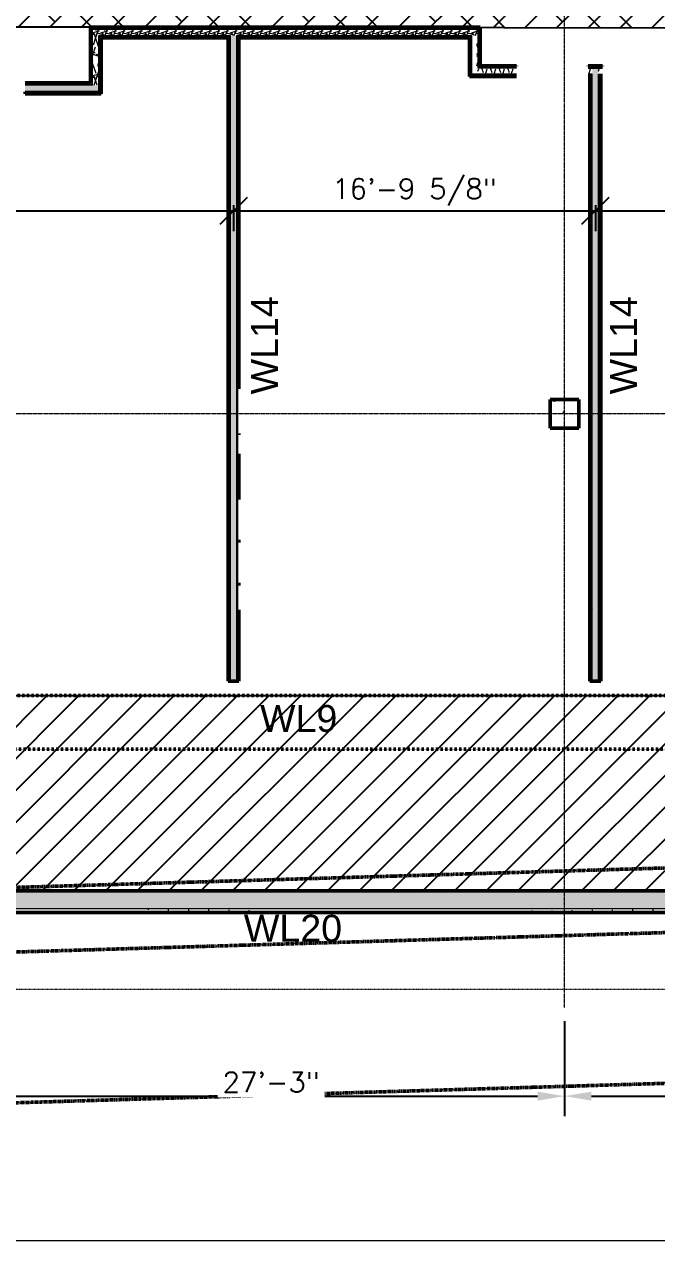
# Model space of a CAD drawing. Header units: inches. Extents: x -4294 to -464, y 9706 to 12390.
# Drawn here: x -3455 to -3103, y 9706 to 10384 of the extents above; entities that cross this region are included whole.
import ezdxf

# ---------------------------------------------------------------- set-up
doc = ezdxf.new("R2010")
doc.units = ezdxf.units.IN
doc.header["$MEASUREMENT"] = 0
for name, pattern in [('Aligning Line 1_8_', [0.25, 0.125, -0.125]), ('Dash 1_16_', [0.125, 0.0625, -0.0625]), ('Double Dash 3_8_', [1, 0.375, -0.125, 0.125, -0.125, 0.125, -0.125]), ('Grid Line 1_2_', [0.875, 0.5, -0.125, 0.125, -0.125])]:
    doc.linetypes.add(name, pattern=pattern)
for name, color, linetype, lineweight in [('0-1', 7, 'Continuous', 5), ('0-3', 7, 'Continuous', 9), ('0-4', 147, 'Aligning Line 1_8_', 9), ('A-ANNO-DIMS', 211, 'Continuous', 9), ('A-WALL', 113, 'Continuous', 13), ('A-WALL-3', 10, 'Continuous', 13), ('A-WALL-PATT-2', 53, 'Continuous', 9), ('A-WALL-PATT-3', 8, 'Continuous', 9), ('A-WALL-PATT-5', 111, 'Continuous', 9), ('C-PROP-LINE-1', 250, 'Double Dash 3_8_', 50), ('C-PROP-LINE-2', 91, 'Dash 1_16_', 50), ('G-ANNO-SYMB', 111, 'Aligning Line 1_8_', 9), ('G-ANNO-SYMB-1', 147, 'Aligning Line 1_8_', 9), ('I-WALL-2', 2, 'Continuous', 50), ('S-COLS', 52, 'Continuous', 9), ('S-COLS-1', 250, 'Continuous', 50), ('S-FNDN-4', 250, 'Continuous', 50), ('S-GRID-1', 1, 'Grid Line 1_2_', 9)]:
    doc.layers.add(name, color=color, linetype=linetype, lineweight=lineweight)
doc.layers.add('LOAD_HATCH', color=8, linetype='Continuous')
doc.layers.add('loads', color=1, linetype='Continuous')
doc.styles.add('Arial', font='arial.ttf', dxfattribs={"height": 22.5})
doc.styles.add('Century Gothic', font='simplex.shx', dxfattribs={"height": 11.25})
doc.dimstyles.new('OD__1_8__Tol__', dxfattribs={"dimscale": 12, "dimtxt": 11.746893, "dimasz": 1.25, "dimexe": 0.9375, "dimexo": 0.625, "dimgap": 0.15625, "dimtad": 1, "dimdec": 3, "dimrnd": 0.125, "dimzin": 3, "dimdsep": 46, "dimlunit": 4, "dimtxsty": 'Century Gothic', "dimsah": 1, "dimcen": 0.09, "dimdle": 0.9375, "dimazin": 0, "dimtfac": 1, "dimtdec": 4, "dimtix": 1, "dimtmove": 0, "dimatfit": 3, "dimfxl": 1, "dimtvp": 1, "dimtfill": 1, "dimfrac": 2, "dimtolj": 1, "dimtzin": 0, "dimarcsym": 2})
pattern_1 = [(0, (3860.724, -12118.589), (38.4, 9.6), [1.584, -27.216, 1.584, -27.216, -153.6]), (0, (3860.724, -12118.589), (38.4, 9.6), [-57.6, 1.584, -56.016, 1.584, -27.216, -67.2]), (0, (3860.724, -12118.589), (38.4, 9.6), [-144, 1.584, -17.616, 1.584, -46.416]), (120, (3875.124, -12113.789), (-27.513844, 28.4553755), [1.584, -27.216, 1.584, -27.216, -153.6]), (120, (3875.124, -12113.789), (-27.513844, 28.4553755), [-57.6, 1.584, -56.016, 1.584, -27.216, -67.2]), (120, (3875.124, -12113.789), (-27.513844, 28.4553755), [-144, 1.584, -17.616, 1.584, -46.416]), (240, (3879.924, -12094.589), (-10.886156, -38.0553755), [1.584, -27.216, 1.584, -27.216, -153.6]), (240, (3879.924, -12094.589), (-10.886156, -38.0553755), [-57.6, 1.584, -56.016, 1.584, -27.216, -67.2]), (240, (3879.924, -12094.589), (-10.886156, -38.0553755), [-144, 1.584, -17.616, 1.584, -46.416])]
pattern_2 = [(161.57, (3861.3237, -12117.9894), (-4.80033747, -0.00041462), [0, -34.152, 3.792, 0]), (18.43, (3860.1237, -12117.9894), (-4.80033747, 0.00041462), [0, -34.152, 3.792, 0]), (108.43, (3861.3237, -12117.9894), (2.39913218, -12.00105099), [11.382, -26.562]), (71.57, (3860.1237, -12117.9894), (2.39913218, 12.00105099), [11.382, -26.562])]

# ---------------------------------------------------------------- blocks, each defined once
blk = doc.blocks.new('CTR - 1st Phase - Unit Layouts_rvt-1-FLOOR PLAN - BASEMENT')
at = {"layer": 'G-ANNO-SYMB-1'}
blk.add_line((-1813.52, 9846.28), (-4009.53, 9846.28), dxfattribs=at)
blk = doc.blocks.new('CTR - 1st Phase -Stairs _ Elevators_rvt-1-FLOOR PLAN - BASEMENT')
at = {"layer": 'G-ANNO-SYMB-1'}
blk.add_line((-1910.96, 9706.24), (-4071.96, 9706.24), dxfattribs=at)
blk = doc.blocks.new('Family - ___-1870007-FLOOR PLAN - BASEMENT')
at = {"layer": 'C-PROP-LINE-2'}
blk.add_line((-2637.92, 9980.19), (-3860.72, 9980.19), dxfattribs=at)
blk = doc.blocks.new('Family - ___-1870574-FLOOR PLAN - BASEMENT')
at = {"layer": 'C-PROP-LINE-2'}
blk.add_line((-2098.26, 10010.09), (-3831.16, 10010.09), dxfattribs=at)
blk = doc.blocks.new('DIMBLOCK9-FLOOR PLAN - BASEMENT')
at = {"layer": 'A-ANNO-DIMS', "color": 0, "lineweight": -2}
for p, q in [((-3481.32, 9828.68), (-3481.32, 9775.57)), ((-3154.32, 9828.68), (-3154.32, 9775.57)), ((-3466.32, 9786.82), (-3169.32, 9786.82))]:
    blk.add_line(p, q, dxfattribs=at)
at = {"layer": 'A-ANNO-DIMS', "color": 0}
for points in [[(-3466.32, 9789.32), (-3466.32, 9784.32), (-3481.32, 9786.82)], [(-3169.32, 9784.32), (-3169.32, 9789.32), (-3154.32, 9786.82)]]:
    blk.add_solid(points, dxfattribs=at)
at = {"layer": 'Defpoints', "color": 0}
for p in [(-3481.32, 9836.18), (-3154.32, 9836.18), (-3154.32, 9786.82)]:
    blk.add_point(p, dxfattribs=at)
at = {"layer": 'A-ANNO-DIMS', "color": 0, "insert": (-3317.82, 9794.6), "char_height": 11.25, "attachment_point": 5, "style": 'Century Gothic', "bg_fill": 3, "box_fill_scale": 1.25, "bg_fill_color": 257, "bg_fill_transparency": 0}
blk.add_mtext('\\A1;27\'-3"', dxfattribs=at)
blk = doc.blocks.new('DIMBLOCK10-FLOOR PLAN - BASEMENT')
at = {"layer": 'A-ANNO-DIMS', "color": 0, "lineweight": -2}
for p, q in [((-3154.32, 9828.68), (-3154.32, 9775.57)), ((-2827.32, 9828.68), (-2827.32, 9775.57)), ((-3139.32, 9786.82), (-2842.32, 9786.82))]:
    blk.add_line(p, q, dxfattribs=at)
at = {"layer": 'A-ANNO-DIMS', "color": 0}
for points in [[(-3139.32, 9789.32), (-3139.32, 9784.32), (-3154.32, 9786.82)], [(-2842.32, 9784.32), (-2842.32, 9789.32), (-2827.32, 9786.82)]]:
    blk.add_solid(points, dxfattribs=at)
at = {"layer": 'Defpoints', "color": 0}
for p in [(-3154.32, 9836.18), (-2827.32, 9836.18), (-2827.32, 9786.82)]:
    blk.add_point(p, dxfattribs=at)
at = {"layer": 'A-ANNO-DIMS', "color": 0, "insert": (-2990.82, 9794.6), "char_height": 11.25, "attachment_point": 5, "style": 'Century Gothic', "bg_fill": 3, "box_fill_scale": 1.25, "bg_fill_color": 257, "bg_fill_transparency": 0}
blk.add_mtext('\\A1;27\'-3"', dxfattribs=at)
blk = doc.blocks.new('Concrete-Rectangular-Column - ONE-V25-FLOOR PLAN - BASEMENT')
at = {"layer": 'S-COLS'}
h = blk.add_hatch(dxfattribs=at)
h.set_pattern_fill('FP_28', color=256, style=0, pattern_type=2)
h.set_pattern_definition([(50, (3154.324, -10167.19), (34.4287, -3.01202), [3.6, -39.6]), (355, (3154.324, -10167.19), (-6.6596, 36.10481), [2.88, -31.68]), (100.451, (3157.193, -10167.44), (27.76876, 33.0931), [3.06, -33.655]), (46.184, (3154.324, -10157.59), (51.22752, -7.94535), [5.4, -59.4]), (96.636, (3158.593, -10158.25), (44.86319, 46.7577), [4.589, -50.482]), (351.184, (3154.324, -10157.59), (44.86417, 46.75745), [4.32, -47.52]), (21, (3159.124, -10159.99), (28.65176, -19.325734), [3.6, -39.6]), (326, (3159.124, -10159.99), (11.67934, 34.80662), [2.88, -31.68]), (71.451, (3161.51, -10161.6), (40.33096, 15.48132), [3.06, -33.655]), (37.5, (3154.324, -10167.189), (0.583112, 15.978979), [1.584, -29.712, 1.584, -30.576, -31.8]), (37.5, (3154.324, -10167.189), (0.583112, 15.978979), [-63.456, 1.584, -30.216]), (7.5, (3154.324, -10167.189), (12.62689, 18.932107), [1.584, -16.752, 1.584, -28.992, -12.12]), (7.5, (3154.324, -10167.189), (12.62689, 18.932107), [-48.912, 1.584, -10.536]), (327.5, (3143.62, -10167.189), (25.622992, -1.0828), [1.584, -10.416, 1.584, -35.856, -49.68]), (327.5, (3143.62, -10167.189), (25.622992, -1.0828), [-49.44, 1.584, -48.096]), (317.5, (3138.82, -10167.19), (27.99243, 4.80496), [1.584, -14.016, 1.584, -23.28, -35.28]), (317.5, (3138.82, -10167.19), (27.99243, 4.80496), [-40.464, 1.584, -33.696])])
h.paths.add_polyline_path([(8, -8), (8, 8), (-8, 8), (-8, -8), (6.79, -8)], flags=0)
at = {"layer": 'S-COLS-1'}
for p, q in [((8, 8), (-8, 8)), ((-8, 8), (-8, -8)), ((8, -8), (8, 8)), ((-8, -8), (8, -8))]:
    blk.add_line(p, q, dxfattribs=at)
blk = doc.blocks.new('Family - ___-1878357-FLOOR PLAN - BASEMENT')
at = {"layer": 'C-PROP-LINE-1'}
for p, q in [((-3867.12, 9890.98), (-720.76, 9985.17)), ((-3927.1, 9853.17), (-684.32, 9950.25)), ((-3987.01, 9767.34), (-599.29, 9868.76))]:
    blk.add_line(p, q, dxfattribs=at)
blk = doc.blocks.new('Family - ___-1870007-FLOOR PLAN - 1ST FLOOR')
at = {"layer": 'C-PROP-LINE-2'}
blk.add_line((-2637.92, 9980.19), (-3860.72, 9980.19), dxfattribs=at)
blk = doc.blocks.new('Family - ___-1870574-FLOOR PLAN - 1ST FLOOR')
at = {"layer": 'C-PROP-LINE-2'}
blk.add_line((-2098.26, 10010.09), (-3831.16, 10010.09), dxfattribs=at)
blk = doc.blocks.new('_Oblique')
at = {"color": 0, "linetype": 'ByBlock', "lineweight": -2}
blk.add_line((-0.5, -0.5), (0.5, 0.5), dxfattribs=at)
blk = doc.blocks.new('*D167')
at = {"layer": 'A-ANNO-DIMS', "color": 0, "lineweight": -2}
for p, q in [((-3828.32, 11545.4), (-3828.32, 10269.06)), ((-3839.57, 10280.31), (-3327.47, 10280.31)), ((-3338.72, 10283.41), (-3338.72, 10269.06))]:
    blk.add_line(p, q, dxfattribs=at)
at = {"layer": 'Defpoints', "color": 0}
for p in [(-3828.32, 11552.9), (-3338.72, 10290.91), (-3338.72, 10280.31)]:
    blk.add_point(p, dxfattribs=at)
at = {"layer": 'A-ANNO-DIMS', "color": 0, "lineweight": -2, "xscale": 15, "yscale": 15, "zscale": 15, "rotation": 180}
blk.add_blockref('_Oblique', (-3828.32, 10280.31), dxfattribs=at)
at = {"layer": 'A-ANNO-DIMS', "color": 0, "lineweight": -2, "xscale": 15, "yscale": 15, "zscale": 15}
blk.add_blockref('_Oblique', (-3338.72, 10280.31), dxfattribs=at)
at = {"layer": 'A-ANNO-DIMS', "color": 0, "insert": (-3583.52, 10290.75), "char_height": 11.25, "attachment_point": 5, "style": 'Century Gothic', "bg_fill": 3, "box_fill_scale": 1.25, "bg_fill_color": 257, "bg_fill_transparency": 0}
blk.add_mtext('\\A1;40\'-9 5/8"', dxfattribs=at)
blk = doc.blocks.new('*D168')
at = {"layer": 'A-ANNO-DIMS', "color": 0, "lineweight": -2}
for p, q in [((-3349.97, 10280.31), (-3125.87, 10280.31)), ((-3338.72, 10283.41), (-3338.72, 10269.06)), ((-3137.12, 10283.41), (-3137.12, 10269.06))]:
    blk.add_line(p, q, dxfattribs=at)
at = {"layer": 'Defpoints', "color": 0}
for p in [(-3338.72, 10290.91), (-3137.12, 10290.91), (-3137.12, 10280.31)]:
    blk.add_point(p, dxfattribs=at)
at = {"layer": 'A-ANNO-DIMS', "color": 0, "lineweight": -2, "xscale": 15, "yscale": 15, "zscale": 15, "rotation": 180}
blk.add_blockref('_Oblique', (-3338.72, 10280.31), dxfattribs=at)
at = {"layer": 'A-ANNO-DIMS', "color": 0, "lineweight": -2, "xscale": 15, "yscale": 15, "zscale": 15}
blk.add_blockref('_Oblique', (-3137.12, 10280.31), dxfattribs=at)
at = {"layer": 'A-ANNO-DIMS', "color": 0, "insert": (-3237.92, 10290.75), "char_height": 11.25, "attachment_point": 5, "style": 'Century Gothic', "bg_fill": 3, "box_fill_scale": 1.25, "bg_fill_color": 257, "bg_fill_transparency": 0}
blk.add_mtext('\\A1;16\'-9 5/8"', dxfattribs=at)
blk = doc.blocks.new('*D169')
at = {"layer": 'A-ANNO-DIMS', "color": 0, "lineweight": -2}
for p, q in [((-3148.37, 10280.31), (-2924.27, 10280.31)), ((-3137.12, 10283.41), (-3137.12, 10269.06)), ((-2935.52, 10283.41), (-2935.52, 10269.06))]:
    blk.add_line(p, q, dxfattribs=at)
at = {"layer": 'Defpoints', "color": 0}
for p in [(-3137.12, 10290.91), (-2935.52, 10290.91), (-2935.52, 10280.31)]:
    blk.add_point(p, dxfattribs=at)
at = {"layer": 'A-ANNO-DIMS', "color": 0, "lineweight": -2, "xscale": 15, "yscale": 15, "zscale": 15, "rotation": 180}
blk.add_blockref('_Oblique', (-3137.12, 10280.31), dxfattribs=at)
at = {"layer": 'A-ANNO-DIMS', "color": 0, "lineweight": -2, "xscale": 15, "yscale": 15, "zscale": 15}
blk.add_blockref('_Oblique', (-2935.52, 10280.31), dxfattribs=at)
at = {"layer": 'A-ANNO-DIMS', "color": 0, "insert": (-3036.32, 10290.75), "char_height": 11.25, "attachment_point": 5, "style": 'Century Gothic', "bg_fill": 3, "box_fill_scale": 1.25, "bg_fill_color": 257, "bg_fill_transparency": 0}
blk.add_mtext('\\A1;16\'-9 5/8"', dxfattribs=at)
blk = doc.blocks.new('zw$4457')
at = {"layer": 'A-WALL-PATT-5'}
h = blk.add_hatch(dxfattribs=at)
h.set_pattern_fill('FP_3', color=256, style=0, pattern_type=2)
h.set_pattern_definition(pattern_1)
h.paths.add_polyline_path([(576.3378, -1736.425), (659.4, -1736.425), (659.4, -1735.8), (442.825, -1735.8), (442.825, -1736.425), (575.1815, -1736.425)], flags=0)
h = blk.add_hatch(dxfattribs=at)
h.set_pattern_fill('FP_3', color=256, style=0, pattern_type=2)
h.set_pattern_definition(pattern_1)
h.paths.add_polyline_path([(443.45, -1767.625), (443.45, -1736.425), (442.825, -1736.425), (442.825, -1767.625), (443.3673, -1767.625)], flags=0)
h = blk.add_hatch(dxfattribs=at)
h.set_pattern_fill('FP_3', color=256, style=0, pattern_type=2)
h.set_pattern_definition(pattern_1)
h.paths.add_polyline_path([(658.775, -1737.05), (658.775, -1736.425), (443.45, -1736.425), (443.45, -1737.05), (658.15, -1737.05)], flags=0)
h = blk.add_hatch(dxfattribs=at)
h.set_pattern_fill('FP_19', color=256, style=0, pattern_type=2)
h.set_pattern_definition(pattern_2)
h.paths.add_polyline_path([(443.45, -1768.25), (446.95, -1768.25), (446.95, -1737.05), (443.45, -1737.05), (443.45, -1767.625)], flags=0)
h = blk.add_hatch(dxfattribs=at)
h.set_pattern_fill('FP_19', color=256, style=0, pattern_type=2)
h.set_pattern_definition(pattern_2)
h.paths.add_polyline_path([(657.525, -1740.55), (658.15, -1740.55), (658.15, -1737.05), (446.95, -1737.05), (446.95, -1740.55), (654.65, -1740.55)], flags=0)
h = blk.add_hatch(dxfattribs=at)
h.set_pattern_fill('FP_3', color=256, style=0, pattern_type=2)
h.set_pattern_definition(pattern_1)
h.paths.add_polyline_path([(447.575, -1741.175), (451.6141, -1741.175), (451.6141, -1740.55), (447.575, -1740.55)], flags=0)
h.paths.add_polyline_path([(519, -1741.175), (520.25, -1741.175), (520.25, -1740.55), (495.8641, -1740.55), (495.8641, -1741.175)], flags=0)
h.paths.add_polyline_path([(645.2489, -1741.175), (654.025, -1741.175), (654.025, -1740.55), (523.75, -1740.55), (523.75, -1741.175), (631.4667, -1741.175)], flags=0)
h.paths.add_polyline_path([(455.1141, -1741.175), (492.3641, -1741.175), (492.3641, -1740.55), (455.1141, -1740.55), (455.1141, -1740.6105)], flags=0)
h = blk.add_hatch(dxfattribs=at)
h.set_pattern_fill('FP_3', color=256, style=0, pattern_type=2)
h.set_pattern_definition(pattern_1)
h.paths.add_polyline_path([(653.4, -1741.8), (654.025, -1741.175), (524.375, -1741.175), (524.375, -1741.8), (645.2489, -1741.8)], flags=0)
h.paths.add_polyline_path([(466.08, -1741.8), (492.3641, -1741.8), (492.3641, -1741.175), (455.1141, -1741.175), (455.1141, -1741.8)], flags=0)
h.paths.add_polyline_path([(495.8641, -1741.8), (519.625, -1741.8), (519.625, -1741.175), (495.8641, -1741.175), (495.8641, -1741.5958)], flags=0)
h.paths.add_polyline_path([(448.2, -1741.8), (451.6141, -1741.8), (451.6141, -1741.175), (448.2, -1741.175)], flags=0)
h = blk.add_hatch(dxfattribs=at)
h.set_pattern_fill('FP_3', color=256, style=0, pattern_type=2)
h.set_pattern_definition(pattern_1)
h.paths.add_polyline_path([(519.625, -2100.5), (519.625, -1741.8), (519, -1741.8), (519, -2100.5)], flags=0)
h = blk.add_hatch(dxfattribs=at)
h.set_pattern_fill('FP_3', color=256, style=0, pattern_type=2)
h.set_pattern_definition(pattern_1)
h.paths.add_polyline_path([(520.25, -2100.5), (520.25, -1741.175), (519.625, -1741.175), (519.625, -2100.5)], flags=0)
h = blk.add_hatch(dxfattribs=at)
h.set_pattern_fill('FP_19', color=256, style=0, pattern_type=2)
h.set_pattern_definition(pattern_2)
h.paths.add_polyline_path([(523.75, -2100.5), (523.75, -1740.55), (520.25, -1740.55), (520.25, -2100.5), (521.2089, -2100.5)], flags=0)
h = blk.add_hatch(dxfattribs=at)
h.set_pattern_fill('FP_3', color=256, style=0, pattern_type=2)
h.set_pattern_definition(pattern_1)
h.paths.add_polyline_path([(524.375, -2100.5), (524.375, -1936.8), (523.75, -1936.8), (523.75, -2100.5)], flags=0)
h.paths.add_polyline_path([(524.375, -1933.3), (524.375, -1741.175), (523.75, -1741.178), (523.75, -1933.3), (524.0837, -1933.3)], flags=0)
h = blk.add_hatch(dxfattribs=at)
h.set_pattern_fill('FP_3', color=256, style=0, pattern_type=2)
h.set_pattern_definition(pattern_1)
h.paths.add_polyline_path([(525, -2100.5), (525, -1936.8), (524.375, -1936.8), (524.375, -2100.5)], flags=0)
h.paths.add_polyline_path([(525, -1933.3), (525, -1741.8), (524.375, -1741.8), (524.375, -1933.3)], flags=0)
h = blk.add_hatch(dxfattribs=at)
h.set_pattern_fill('FP_19', color=256, style=0, pattern_type=2)
h.set_pattern_definition(pattern_2)
h.paths.add_polyline_path([(657.525, -1759.275), (658.15, -1758.65), (658.15, -1741.8), (657.525, -1741.8), (657.525, -1755.6411)], flags=0)
h = blk.add_hatch(dxfattribs=at)
h.set_pattern_fill('FP_19', color=256, style=0, pattern_type=2)
h.set_pattern_definition(pattern_2)
h.paths.add_polyline_path([(658.775, -1762.15), (679.6, -1762.15), (679.6, -1758.65), (658.15, -1758.65), (658.15, -1762.15)], flags=0)
h.paths.add_polyline_path([(721.225, -1762.15), (721.85, -1762.15), (721.85, -1758.65), (719.6, -1758.65), (719.6, -1762.15), (720.6, -1762.15)], flags=0)
h = blk.add_hatch(dxfattribs=at)
h.set_pattern_fill('FP_3', color=256, style=0, pattern_type=2)
h.set_pattern_definition(pattern_1)
h.paths.add_polyline_path([(721.225, -2100.5), (721.225, -1762.775), (720.6, -1762.775), (720.6, -2100.5)], flags=0)
h.paths.add_polyline_path([(721.225, -1758.025), (721.225, -1757.4), (720.6, -1757.4), (720.6, -1758.025)], flags=0)
h = blk.add_hatch(dxfattribs=at)
h.set_pattern_fill('FP_3', color=256, style=0, pattern_type=2)
h.set_pattern_definition(pattern_1)
h.paths.add_polyline_path([(721.85, -2100.5), (721.85, -1762.15), (721.225, -1762.15), (721.225, -2100.5)], flags=0)
h.paths.add_polyline_path([(721.85, -1758.65), (721.85, -1758.025), (721.225, -1758.025), (721.225, -1758.65)], flags=0)
h = blk.add_hatch(dxfattribs=at)
h.set_pattern_fill('FP_3', color=256, style=0, pattern_type=2)
h.set_pattern_definition(pattern_1)
h.paths.add_polyline_path([(783.0712, -1758.65), (788.425, -1758.65), (788.425, -1758.025), (767.6, -1758.025), (767.6, -1758.65), (769.289, -1758.65)], flags=0)
h.paths.add_polyline_path([(721.85, -1758.65), (727.6, -1758.65), (727.6, -1758.025), (721.85, -1758.025), (721.85, -1758.481)], flags=0)
h = blk.add_hatch(dxfattribs=at)
h.set_pattern_fill('FP_19', color=256, style=0, pattern_type=2)
h.set_pattern_definition(pattern_2)
h.paths.add_polyline_path([(721.85, -2100.5), (725.35, -2100.5), (725.35, -1758.65), (721.85, -1758.65), (721.85, -2100.1193)], flags=0)
h = blk.add_hatch(dxfattribs=at)
h.set_pattern_fill('FP_19', color=256, style=0, pattern_type=2)
h.set_pattern_definition(pattern_2)
h.paths.add_polyline_path([(787.8, -1762.15), (789.05, -1762.15), (789.05, -1758.65), (767.6, -1758.65), (767.6, -1762.15), (783.0712, -1762.15)], flags=0)
h.paths.add_polyline_path([(726.6, -1762.15), (727.6, -1762.15), (727.6, -1758.65), (725.35, -1758.65), (725.35, -1762.15), (725.975, -1762.15)], flags=0)
h = blk.add_hatch(dxfattribs=at)
h.set_pattern_fill('FP_3', color=256, style=0, pattern_type=2)
h.set_pattern_definition(pattern_1)
h.paths.add_polyline_path([(725.35, -2100.5), (725.975, -2100.5), (725.975, -1762.15), (725.35, -1762.15), (725.35, -2100.1174)], flags=0)
h = blk.add_hatch(dxfattribs=at)
h.set_pattern_fill('FP_3', color=256, style=0, pattern_type=2)
h.set_pattern_definition(pattern_1)
h.paths.add_polyline_path([(725.975, -2100.5), (726.6, -2100.5), (726.6, -1762.775), (725.975, -1762.775), (725.975, -2100.117)], flags=0)
h = blk.add_hatch(dxfattribs=at)
h.set_pattern_fill('FP_3', color=256, style=0, pattern_type=2)
h.set_pattern_definition(pattern_1)
h.paths.add_polyline_path([(442.825, -1767.625), (442.825, -1767), (405.8, -1767), (405.8, -1767.625), (438.5155, -1767.625)], flags=0)
h.paths.add_polyline_path([(39.9, -1767.625), (356.425, -1767.625), (356.425, -1767), (38, -1767), (38, -1767.625), (38.8309, -1767.625)], flags=0)
h.paths.add_polyline_path([(362.3914, -1767.625), (365.8, -1767.625), (365.8, -1767), (361.175, -1767), (361.175, -1767.625), (361.55, -1767.625)], flags=0)
h = blk.add_hatch(dxfattribs=at)
h.set_pattern_fill('FP_3', color=256, style=0, pattern_type=2)
h.set_pattern_definition(pattern_1)
h.paths.add_polyline_path([(443.45, -1768.25), (443.45, -1767.625), (405.8, -1767.625), (405.8, -1768.25), (443.2846, -1768.25)], flags=0)
h.paths.add_polyline_path([(247.6751, -1768.25), (357.05, -1768.25), (357.05, -1767.625), (38, -1767.625), (38, -1768.25), (245.5643, -1768.25)], flags=0)
h.paths.add_polyline_path([(360.55, -1768.25), (365.8, -1768.25), (365.8, -1767.625), (360.55, -1767.625)], flags=0)
h = blk.add_hatch(dxfattribs=at)
h.set_pattern_fill('FP_19', color=256, style=0, pattern_type=2)
h.set_pattern_definition(pattern_2)
h.paths.add_polyline_path([(438.5155, -1771.75), (446.95, -1771.75), (446.95, -1768.25), (405.8, -1768.25), (405.8, -1771.75), (426, -1771.75)], flags=0)
h.paths.add_polyline_path([(62.525, -1771.75), (365.8, -1771.75), (365.8, -1768.25), (38, -1768.25), (38, -1771.75), (52.6132, -1771.75)], flags=0)
h = blk.add_hatch(dxfattribs=at)
h.set_pattern_fill('FP_3', color=256, style=0, pattern_type=2)
h.set_pattern_definition(pattern_1)
h.paths.add_polyline_path([(444.4782, -1772.375), (447.575, -1772.375), (446.95, -1771.75), (444.1029, -1771.7932)], flags=0)
h.paths.add_polyline_path([(410.9511, -1772.375), (443.45, -1772.375), (443.45, -1771.75), (405.8, -1771.75), (405.8, -1772.375)], flags=0)
h.paths.add_polyline_path([(62.525, -1772.375), (195.1193, -1772.375), (195.1193, -1771.75), (38, -1771.75), (38, -1772.375), (58.525, -1772.375)], flags=0)
h.paths.add_polyline_path([(198.6193, -1772.375), (357.05, -1772.375), (357.05, -1771.75), (198.6193, -1771.75), (198.6193, -1772.0688)], flags=0)
h.paths.add_polyline_path([(365.8, -1772.375), (365.8, -1771.75), (360.55, -1771.76), (360.55, -1772.375), (365.4129, -1772.375)], flags=0)
h = blk.add_hatch(dxfattribs=at)
h.set_pattern_fill('FP_3', color=256, style=0, pattern_type=2)
h.set_pattern_definition(pattern_1)
h.paths.add_polyline_path([(438.5155, -1773), (443.45, -1773), (443.45, -1772.375), (405.8, -1772.375), (405.8, -1773), (426, -1773)], flags=0)
h.paths.add_polyline_path([(446.95, -1773), (448.2, -1773), (447.575, -1772.375), (444.5078, -1772.4209), (444.8815, -1773)], flags=0)
h.paths.add_polyline_path([(212.2392, -1773), (357.05, -1773), (357.05, -1772.375), (198.6193, -1772.375), (198.6193, -1773), (209.2837, -1773)], flags=0)
h.paths.add_polyline_path([(62.525, -1773), (195.1193, -1773), (195.1193, -1772.375), (38, -1772.375), (38, -1773), (58.525, -1773)], flags=0)
h.paths.add_polyline_path([(365.8, -1773), (365.8, -1772.375), (360.55, -1772.385), (360.55, -1773)], flags=0)
at = {"layer": 'A-WALL'}
for p, q in [((442.825, -1767), (442.825, -1736.425)), ((442.825, -1736.425), (658.775, -1736.425)), ((443.45, -1768.25), (443.45, -1737.05)), ((443.45, -1737.05), (658.15, -1737.05)), ((446.95, -1771.75), (446.95, -1740.55)), ((446.95, -1740.55), (520.25, -1740.55)), ((447.575, -1772.375), (447.575, -1741.175)), ((447.575, -1741.175), (519.625, -1741.175)), ((519.625, -2100.5), (519.625, -1741.175)), ((520.25, -2100.5), (520.25, -1740.55)), ((523.75, -2100.5), (523.75, -1740.55)), ((523.75, -1740.55), (654.65, -1740.55)), ((524.375, -2100.5), (524.375, -1741.175)), ((524.375, -1741.175), (654.025, -1741.175)), ((654.025, -1741.175), (654.025, -1762.775)), ((654.65, -1740.55), (654.65, -1762.15)), ((658.15, -1737.05), (658.15, -1758.65)), ((658.775, -1736.425), (658.775, -1758.025)), ((679.6, -1762.775), (654.025, -1762.775)), ((679.6, -1762.15), (654.65, -1762.15)), ((679.6, -1758.65), (658.15, -1758.65)), ((679.6, -1758.025), (658.775, -1758.025)), ((719.6, -1758.025), (727.6, -1758.025)), ((719.6, -1758.65), (727.6, -1758.65)), ((721.85, -1762.15), (719.6, -1762.15)), ((721.225, -1762.775), (719.6, -1762.775)), ((721.225, -2100.5), (721.225, -1762.775)), ((721.85, -2100.5), (721.85, -1762.15)), ((725.35, -2100.5), (725.35, -1762.15)), ((725.35, -1762.15), (727.6, -1762.15)), ((725.975, -2100.5), (725.975, -1762.775)), ((725.975, -1762.775), (727.6, -1762.775)), ((442.825, -1767.625), (405.8, -1767.625)), ((443.45, -1768.25), (405.8, -1768.25)), ((446.95, -1771.75), (405.8, -1771.75)), ((447.575, -1772.375), (405.8, -1772.375))]:
    blk.add_line(p, q, dxfattribs=at)
at = {"layer": 'G-ANNO-SYMB'}
for p, q in [((1985.2254, -2412.3491), (-250.5958, -2412.3491)), ((1949.7674, -2412.3491), (-211.2407, -2412.3491))]:
    blk.add_line(p, q, dxfattribs=at)
at = {"layer": 'I-WALL-2'}
for p, q in [((442.2, -1735.8), (442.2, -1767)), ((659.4, -1735.8), (442.2, -1735.8)), ((659.4, -1757.4), (659.4, -1735.8)), ((448.2, -1773), (448.2, -1741.8)), ((448.2, -1741.8), (519, -1741.8)), ((519, -1741.8), (519, -2100.5)), ((525, -1937.425), (525, -1741.8)), ((525, -1741.8), (653.4, -1741.8)), ((653.4, -1741.8), (653.4, -1763.4)), ((679.6, -1757.4), (659.4, -1757.4)), ((679.6, -1757.65), (679.6, -1757.4)), ((727.6, -1757.4), (719.6, -1757.4)), ((719.6, -1757.4), (719.6, -1757.65)), ((727.6, -1757.65), (727.6, -1757.4)), ((442.2, -1767), (405.8, -1767)), ((653.4, -1763.4), (679.6, -1763.4)), ((719.6, -1763.4), (720.6, -1763.4)), ((720.6, -1763.4), (720.6, -2100.5)), ((726.6, -2100.5), (726.6, -1763.4)), ((726.6, -1763.4), (727.6, -1763.4)), ((405.8, -1772), (405.8, -1773)), ((405.8, -1773), (448.2, -1773)), ((525, -1963.175), (525, -1962.425)), ((525, -1999.175), (525, -1973.675)), ((525, -2023.175), (525, -2021.675)), ((525, -2047.175), (525, -2045.675)), ((525, -2100.5), (525, -2060.675)), ((519, -2100.5), (525, -2100.5)), ((720.6, -2100.5), (726.6, -2100.5))]:
    blk.add_line(p, q, dxfattribs=at)
at = {"layer": 'C-PROP-LINE-2'}
for name in ['Family - ___-1870007-FLOOR PLAN - 1ST FLOOR', 'Family - ___-1870574-FLOOR PLAN - 1ST FLOOR']:
    blk.add_blockref(name, (3860.7237, -12118.5894), dxfattribs=at)
at = {"layer": 'A-ANNO-DIMS'}
dim = blk.add_linear_dim(base=(522, -1838.2818), p1=(32.4, -565.6875), p2=(522, -1827.6752), dimstyle='OD__1_8__Tol__', override={"dimpost": '<>', "dimfxl": 1353.632539}, dxfattribs=at)
dim.commit()
dim.dimension.update_dxf_attribs({"geometry": '*D167', "text_midpoint": (277.2, -1827.8353), "insert": (3860.7237, -12118.5894)})
dim = blk.add_linear_dim(base=(723.6, -1838.2818), p1=(522, -1827.6752), p2=(723.6, -1827.6752), dimstyle='OD__1_8__Tol__', override={"dimpost": '<>', "dimfxl": 201.6}, dxfattribs=at)
dim.commit()
dim.dimension.update_dxf_attribs({"geometry": '*D168', "text_midpoint": (622.8, -1827.8353), "insert": (3860.7237, -12118.5894)})
dim = blk.add_linear_dim(base=(925.2, -1838.2818), p1=(723.6, -1827.6752), p2=(925.2, -1827.6752), dimstyle='OD__1_8__Tol__', override={"dimpost": '<>', "dimfxl": 201.6}, dxfattribs=at)
dim.commit()
dim.dimension.update_dxf_attribs({"geometry": '*D169', "text_midpoint": (824.4, -1827.8353), "insert": (3860.7237, -12118.5894)})

msp = doc.modelspace()

# ---------------------------------------------------------------- hatches: boundary and pattern name
at = {"layer": 'A-WALL-PATT-2'}
h = msp.add_hatch(dxfattribs=at)
h.set_pattern_fill('FP_31', color=256, style=0, pattern_type=2)
h.set_pattern_definition([(0, (0, 0), (0, 11.25), []), (90, (0, 0), (-11.25, 7e-16), [])])
h.paths.add_polyline_path([(-3563.8475, 9889.1894), (-3562.2605, 9889.1894), (-3562.0334, 9891.1894), (-3563.0913, 9891.1894), (-3563.745, 9889.4604)], flags=0)
h.paths.add_polyline_path([(-2898.4751, 9889.1894), (-2887.5238, 9889.1895), (-2824.9011, 9891.1894), (-3080.9047, 9891.1894), (-3271.5238, 9889.1895), (-2945.1237, 9889.1895)], flags=0)
h.paths.add_polyline_path([(-3625.338, 9889.1894), (-3616.4525, 9889.1894), (-3617.3663, 9891.1894), (-3626.3578, 9891.1894), (-3625.4428, 9889.395)], flags=0)
h.paths.add_polyline_path([(-3271.5292, 9889.1894), (-3271.5238, 9889.1895), (-3368.2061, 9891.1894), (-3406.6066, 9891.1894), (-3329.1237, 9889.1895)], flags=0)
h.paths.add_polyline_path([(-2678.3425, 9889.1895), (-2618.7237, 9889.1895), (-2638.5961, 9891.1894), (-2699.9918, 9891.1894), (-2700.1626, 9889.1895), (-2699.6503, 9889.1895)], flags=0)
at = {"layer": 'A-WALL-PATT-3'}
h = msp.add_hatch(dxfattribs=at)
h.set_pattern_fill('FP_1', color=256, style=0, pattern_type=2)
h.set_pattern_definition([(50, (0, 0), (34.4287, -3.01202), [3.6, -39.6]), (355, (0, 0), (-6.6596, 36.10481), [2.88, -31.68]), (100.451, (2.87, -0.25), (27.76876, 33.0931), [3.06, -33.655]), (46.184, (0, 9.6), (51.22752, -7.94535), [5.4, -59.4]), (96.636, (4.27, 8.94), (44.86319, 46.7577), [4.589, -50.482]), (351.184, (0, 9.6), (44.86417, 46.75745), [4.32, -47.52]), (21, (4.8, 7.2), (28.65176, -19.325734), [3.6, -39.6]), (326, (4.8, 7.2), (11.67934, 34.80662), [2.88, -31.68]), (71.451, (7.188, 5.59), (40.33096, 15.48132), [3.06, -33.655]), (37.5, (0, 0), (0.583112, 15.978979), [1.584, -29.712, 1.584, -30.576, -31.8]), (37.5, (0, 0), (0.583112, 15.978979), [-63.456, 1.584, -30.216]), (7.5, (0, 0), (12.62689, 18.932107), [1.584, -16.752, 1.584, -28.992, -12.12]), (7.5, (0, 0), (12.62689, 18.932107), [-48.912, 1.584, -10.536]), (327.5, (-10.704, 0), (25.622992, -1.0828), [1.584, -10.416, 1.584, -35.856, -49.68]), (327.5, (-10.704, 0), (25.622992, -1.0828), [-49.44, 1.584, -48.096]), (317.5, (-15.504, 0), (27.99243, 4.80496), [1.584, -14.016, 1.584, -23.28, -35.28]), (317.5, (-15.504, 0), (27.99243, 4.80496), [-40.464, 1.584, -33.696])])
h.paths.add_polyline_path([(-3813.3237, 9891.1894), (-3640.1671, 9891.1894), (-3628.3975, 9895.1895), (-3626.3578, 9891.1894), (-2394.7319, 9891.1894), (-1946.7292, 9895.1895), (-1938.3237, 9891.1897), (-1933.3237, 9891.1897), (-1933.3237, 9901.1894), (-3819.3237, 9901.1894), (-3819.3237, 9891.1894)], flags=0)

# ---------------------------------------------------------------- linework, layer by layer
at = {"layer": 'A-WALL-3'}
msp.add_line((-1933.3237, 9891.1894), (-3819.3237, 9891.1894), dxfattribs=at)
at = {"layer": 'G-ANNO-SYMB'}
for p, q in [((-1875.4984, 9706.2403), (-4111.3111, 9706.2403)), ((-1910.9564, 9706.2403), (-4071.9645, 9706.2403))]:
    msp.add_line(p, q, dxfattribs=at)
at = {"layer": 'G-ANNO-SYMB-1'}
for p, q in [((-583.0611, 9706.2403), (-4111.3111, 9706.2403)), ((-1910.9564, 9706.2403), (-4071.9645, 9706.2403))]:
    msp.add_line(p, q, dxfattribs=at)
at = {"layer": 'S-FNDN-4'}
for p, q in [((-1943.3237, 9901.1894), (-3819.3237, 9901.1894)), ((-3819.3237, 9889.1894), (-1931.3237, 9889.1894))]:
    msp.add_line(p, q, dxfattribs=at)
at = {"layer": 'S-GRID-1'}
for p, q in [((-3154.3237, 9836.1797), (-3154.3237, 12328.7371)), ((-464.451, 10167.1894), (-4232.1914, 10167.1894))]:
    msp.add_line(p, q, dxfattribs=at)

# ---------------------------------------------------------------- block references
at = {"layer": '0-1'}
for name in ['CTR - 1st Phase -Stairs _ Elevators_rvt-1-FLOOR PLAN - BASEMENT', 'CTR - 1st Phase - Unit Layouts_rvt-1-FLOOR PLAN - BASEMENT']:
    msp.add_blockref(name, (0, 0), dxfattribs=at)
at = {"layer": '0-3'}
msp.add_blockref('Concrete-Rectangular-Column - ONE-V25-FLOOR PLAN - BASEMENT', (-3154.3237, 10167.1894), dxfattribs=at)
at = {"layer": '0-4'}
msp.add_blockref('Family - ___-1878357-FLOOR PLAN - BASEMENT', (0, 0), dxfattribs=at)
at = {"layer": 'C-PROP-LINE-2'}
for name in ['Family - ___-1870007-FLOOR PLAN - BASEMENT', 'Family - ___-1870574-FLOOR PLAN - BASEMENT']:
    msp.add_blockref(name, (0, 0), dxfattribs=at)

# ---------------------------------------------------------------- next in the draw order: dimensions: what is measured, and where the dimension line sits
at = {"layer": 'A-ANNO-DIMS'}
dim = msp.add_linear_dim(base=(-3154.3237, 9786.8152), p1=(-3481.3237, 9836.1797), p2=(-3154.3237, 9836.1797), dimstyle='OD__1_8__Tol__', override={"dimpost": '<>', "dimfxl": 327}, dxfattribs=at)
dim.commit()
dim.dimension.update_dxf_attribs({"geometry": 'DIMBLOCK9-FLOOR PLAN - BASEMENT', "text_midpoint": (-3317.8237, 9794.5981)})

# ---------------------------------------------------------------- next in the draw order: dimensions: what is measured, and where the dimension line sits
dim = msp.add_linear_dim(base=(-2827.3237, 9786.8152), p1=(-3154.3237, 9836.1797), p2=(-2827.3237, 9836.1797), dimstyle='OD__1_8__Tol__', override={"dimpost": '<>', "dimfxl": 327}, dxfattribs=at)
dim.commit()
dim.dimension.update_dxf_attribs({"geometry": 'DIMBLOCK10-FLOOR PLAN - BASEMENT', "text_midpoint": (-2990.8237, 9794.5981)})

# ---------------------------------------------------------------- next in the draw order: block references
msp.add_blockref('zw$4457', (-3860.7237, 12118.5894))

# ---------------------------------------------------------------- next in the draw order: hatches: boundary and pattern name
at = {"layer": 'LOAD_HATCH'}
h = msp.add_hatch(dxfattribs=at)
h.set_pattern_fill('ANSI31', color=256, scale=100, style=0)
h.paths.add_polyline_path([(-3819.3237, 9901.1894), (-3819.3237, 10010.0894), (-2098.262, 10010.0894), (-2098.262, 10821.4894), (-3401.0487, 10821.4894), (-3400.0487, 11277.2894), (-2098.262, 11277.2894), (-2098.262, 12077.1894), (-1943.3237, 12077.1894), (-1943.3237, 9901.1894)])
h = msp.add_hatch(dxfattribs=at)
h.set_pattern_fill('ANSI38', color=256, scale=100, style=0)
h.paths.add_polyline_path([(-2509.5206, 11717.2644), (-2509.5206, 11650), (-2650.5237, 11649.3394), (-2650.5237, 11628.3894), (-2718.7237, 11628.3894), (-2778.9237, 11628.3894), (-2778.9237, 11649.3394), (-3139.1237, 11648.3394), (-3140.1237, 11473.5394), (-3371.8737, 11473.7894), (-3371.8737, 11277.2894), (-3401.0487, 11277.2894), (-3408.9237, 10449.4394), (-2503.6999, 10449.4394), (-2509.5206, 10381.5144), (-3072.9237, 10382.1394), (-3418.5237, 10382.7894), (-3481.3237, 10382.7894), (-3477.9737, 10412.7894), (-3477.9737, 11244.3894), (-3481.3237, 11530.9894), (-3199.9987, 11535.1894), (-3199.9987, 11783.3644), (-3744.5362, 11783.3644), (-3744.5362, 11847.1894), (-3140.1237, 11834.1519), (-3140.1237, 11716.6394), (-2509.5206, 11716.6394)])

# ---------------------------------------------------------------- next in the draw order: linework, layer by layer
msp.add_lwpolyline([(-3400.0487, 11277.2894), (-2098.262, 11277.2894), (-2098.262, 12077.1894), (-1943.3237, 12077.1894), (-1943.3237, 9901.1894), (-3819.3237, 9901.1894), (-3819.3237, 10010.0894), (-2098.262, 10010.0894), (-2098.262, 10821.4894), (-3401.0487, 10821.4894)], close=True, dxfattribs=at)
msp.add_lwpolyline([(-3401.0487, 11277.2894), (-3408.9237, 10449.4394), (-2503.6999, 10449.4394), (-2509.5206, 10381.5144), (-3072.9237, 10382.1394), (-3418.5237, 10382.7894), (-3481.3237, 10382.7894), (-3477.9737, 10412.7894), (-3477.9737, 11244.3894)], dxfattribs=at)

# ---------------------------------------------------------------- next in the draw order: texts
at = {"layer": 'loads', "char_height": 15, "width": 29.92125, "attachment_point": 1, "rotation": 90, "style": 'Arial'}
for insert in [(-3329, 10178), (-3129, 10178)]:
    msp.add_mtext('WL14', dxfattribs=dict(at, insert=insert))
at = {"layer": 'loads', "char_height": 15, "width": 29.92125, "attachment_point": 1, "style": 'Arial'}
for s, insert in [('WL9', (-3324, 10004.8837)), ('WL20', (-3333, 9887.8837))]:
    msp.add_mtext(s, dxfattribs=dict(at, insert=insert))

doc.saveas('drawing.dxf')
